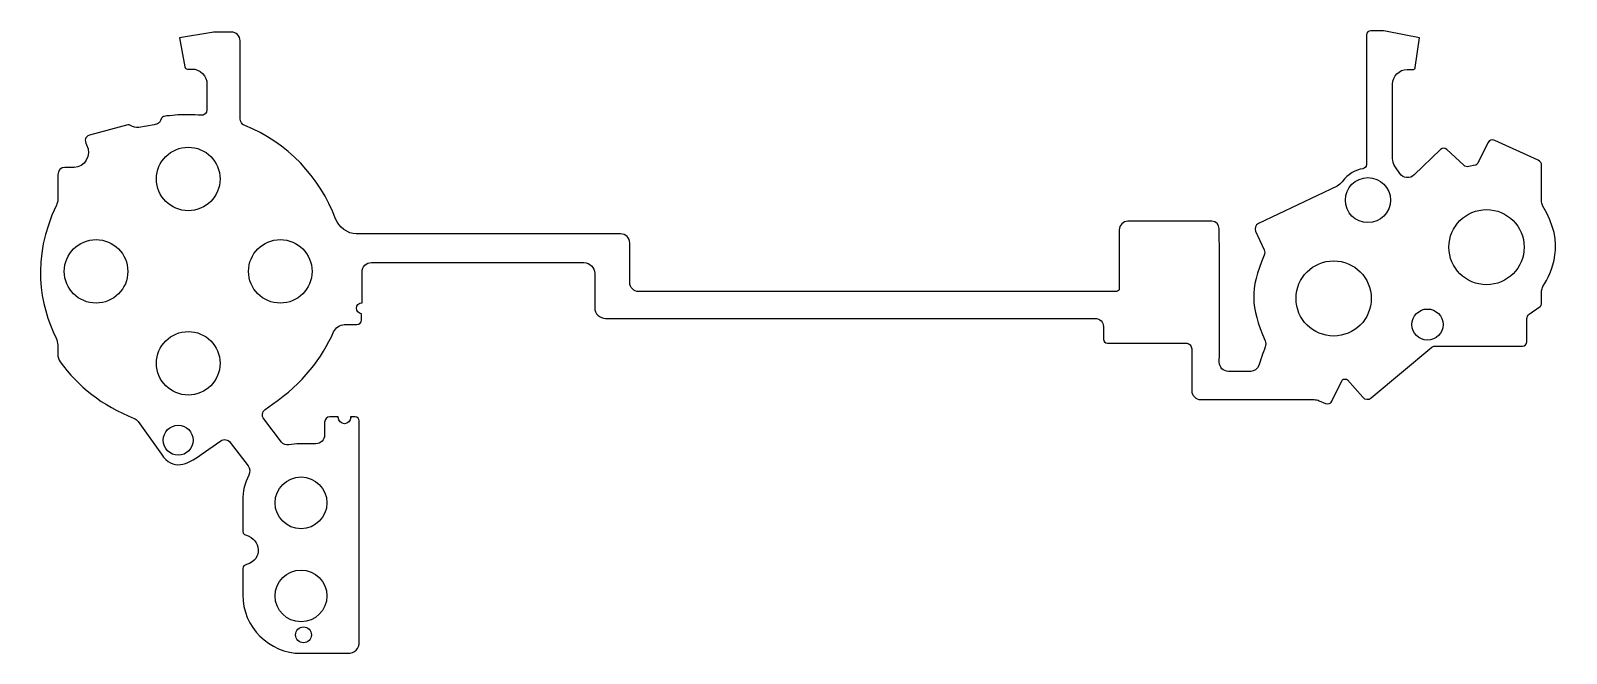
# Model space of a CAD drawing. Extents: x 40 to 172, y 133 to 186.
import ezdxf

# ---------------------------------------------------------------- set-up
doc = ezdxf.new("R2010")
doc.units = 0
doc.layers.add('PCB', color=7, linetype='CONTINUOUS')

msp = doc.modelspace()

# ---------------------------------------------------------------- linework, layer by layer
at = {"layer": 'PCB', "color": 7}
for points in [[(56.002782, 186.330786), (56.002782, 186.331315), (53.214322, 185.858476), (53.679409, 183.37594)], [(57.687434, 186.354043), (56.281835, 186.354043)], [(155.1435, 186.122532), (155.1435, 186.122003), (155.1435, 174.969713)], [(156.280848, 186.478077), (155.499034, 186.478066)], [(159.329758, 183.306694), (159.680122, 185.869845), (156.923185, 186.415032)], [(58.423307, 178.901778), (58.423307, 185.61817)], [(53.915571, 183.18112), (54.26077, 183.183236)], [(158.634708, 183.142364), (159.141139, 183.142364)], [(55.584203, 181.860836), (55.571794, 179.667173)], [(157.372254, 175.484949), (157.372254, 181.879391)], [(48.776342, 178.388193), (45.502642, 177.48799)], [(51.051655, 178.391294), (49.736491, 178.163403)], [(165.566585, 176.837311), (164.696355, 175.096332)], [(169.878468, 175.344894), (166.157246, 177.045567)], [(161.502233, 176.266295), (159.242941, 174.076765)], [(163.493845, 174.915981), (162.023132, 176.272487)], [(42.778775, 174.129023), (42.778775, 172.00667)], [(44.187993, 174.72537), (43.375122, 174.72537)], [(157.988236, 174.210607), (157.566041, 174.843644)], [(164.453991, 174.909263), (163.922758, 174.797641)], [(170.17664, 171.757518), (170.17664, 174.881358)], [(152.611871, 173.130033), (145.854146, 169.900256)], [(141.860128, 170.09922), (134.639321, 170.09922)], [(91.086944, 169.015043), (68.404094, 169.015043)], [(133.911717, 169.371616), (133.911717, 164.310425)], [(145.614367, 169.234663), (146.354888, 167.637344)], [(91.882245, 164.830287), (91.882245, 168.219742)], [(69.703774, 166.55274), (87.938318, 166.55274)], [(68.877976, 163.102822), (68.897105, 163.102822), (68.897105, 164.190612), (68.897105, 165.746073)], [(88.873662, 165.617398), (88.873662, 162.679174)], [(132.78982, 164.058756), (92.653775, 164.058756)], [(133.664186, 164.063413), (132.837363, 164.063413)], [(170.176691, 163.064508), (170.176691, 164.112507)], [(169.105954, 162.112111), (170.03458, 162.786489)], [(67.372642, 161.220251), (68.444927, 161.220251)], [(68.848519, 161.623844), (68.848519, 162.15301)], [(89.809105, 161.743732), (131.858119, 161.743732)], [(132.547999, 161.053852), (132.547999, 159.966578)], [(168.911652, 159.730835), (168.911652, 161.731773)], [(132.886996, 159.627584), (139.633355, 159.627584)], [(42.773099, 159.454467), (42.773099, 158.659166)], [(140.129449, 159.13149), (140.129449, 155.547206)], [(155.53109, 154.918725), (160.736976, 159.271431)], [(160.978306, 159.358764), (168.539581, 159.358764)], [(145.196675, 157.199222), (143.284269, 157.199222)], [(152.164373, 154.634513), (153.061991, 156.456624)], [(153.167927, 156.527937), (153.351379, 156.540849)], [(153.501757, 156.478836), (154.814339, 154.975052)], [(60.575642, 153.915269), (61.217979, 154.36899)], [(151.087072, 154.676203), (151.619186, 154.438141)], [(61.977621, 151.122158), (60.453685, 153.119969)], [(66.860528, 153.29257), (66.139641, 153.29257)], [(68.305901, 153.29257), (67.911611, 153.29257)], [(49.661569, 152.906029), (51.664547, 150.077776)], [(65.684889, 152.837817), (65.684889, 151.725223)], [(68.661435, 133.937161), (68.661435, 152.937036)], [(55.090694, 150.042637), (56.765009, 151.224994)], [(57.587181, 151.098904), (59.118872, 149.091275)], [(64.936615, 150.976947), (63.547034, 150.976947)], [(58.652232, 146.082155), (58.660487, 143.54536)], [(58.656354, 140.242203), (58.652227, 139.459823), (58.652227, 137.996862)], [(63.67931, 132.969779), (67.694052, 132.969779)]]:
    msp.add_lwpolyline(points, dxfattribs=at)
for points in [[(53.974999, 176.464722)], [(155.260805, 173.854031)], [(165.444679, 171.103293)], [(46.060238, 168.521023)], [(61.879426, 168.521023)], [(152.317832, 166.697361)], [(160.370571, 162.558595)], [(53.974999, 160.622795)], [(53.109936, 152.567474)], [(63.657096, 148.122268)], [(63.657096, 140.127406)], [(63.867418, 135.2383)]]:
    msp.add_lwpolyline(points, close=True, dxfattribs=at)
for points in [[(56.281835, 186.354043), (56.188331, 186.354114), (56.094984, 186.346343), (56.002782, 186.330786)], [(58.423307, 185.61817), (58.423309, 186.024581), (58.093845, 186.354045), (57.687434, 186.354043)], [(155.499034, 186.478066), (155.302673, 186.478085), (155.1435, 186.31889), (155.1435, 186.122532)], [(156.923185, 186.415032), (156.711635, 186.456905), (156.496502, 186.478021), (156.280848, 186.478077)], [(53.679409, 183.37594), (53.700708, 183.262461), (53.800112, 183.180453), (53.915571, 183.18112)], [(159.141139, 183.142364), (159.236339, 183.142364), (159.316868, 183.212412), (159.329758, 183.306694)], [(54.26077, 183.183236), (54.993354, 183.188264), (55.588669, 182.593422), (55.584203, 181.860836)], [(157.372254, 181.879391), (157.372254, 182.576841), (157.937259, 183.142361), (158.634708, 183.142364)], [(55.571794, 179.667173), (55.570207, 179.382873), (55.339797, 179.182006), (55.056579, 179.206737)], [(49.024389, 178.327733), (48.959748, 178.375831), (48.854238, 178.409693), (48.776342, 178.388193)], [(49.736491, 178.163403), (49.481533, 178.119201), (49.207718, 178.191213), (49.024389, 178.327733)], [(51.690375, 178.955084), (51.572792, 178.680864), (51.509305, 178.470605), (51.051655, 178.391294)], [(51.902767, 179.114765), (51.820116, 179.10307), (51.723268, 179.031794), (51.690375, 178.955084)], [(53.773453, 179.256875), (53.161585, 179.250869), (52.53715, 179.204504), (51.902767, 179.114765)], [(54.075245, 179.256346), (53.991784, 179.257405), (53.856924, 179.257405), (53.773453, 179.256875)], [(55.056579, 179.206737), (54.733406, 179.234889), (54.406365, 179.252044), (54.075245, 179.256346)], [(58.818631, 178.33127), (58.601744, 178.41677), (58.423307, 178.668627), (58.423307, 178.901778)], [(66.62694, 170.312123), (65.290797, 173.872179), (62.491418, 176.882878), (58.818631, 178.33127)], [(45.25201, 176.673052), (45.735488, 175.751533), (45.048331, 174.72537), (44.187993, 174.72537)], [(45.502642, 177.48799), (45.073651, 177.370042), (45.046955, 177.063884), (45.25201, 176.673052)], [(166.157246, 177.045567), (165.936417, 177.146477), (165.675165, 177.054695), (165.566585, 176.837311)], [(51.247518, 173.737241), (51.247513, 175.243472), (52.468766, 176.464722), (53.974999, 176.464722)], [(53.974999, 176.464722), (55.481233, 176.464722), (56.702486, 175.243472), (56.70248, 173.737241)], [(157.566041, 174.843644), (157.439371, 175.033665), (157.372254, 175.256579), (157.372254, 175.484949)], [(162.023132, 176.272487), (161.875452, 176.408937), (161.646725, 176.406053), (161.502233, 176.266295)], [(43.375122, 174.72537), (43.045768, 174.72537), (42.778775, 174.458376), (42.778775, 174.129023)], [(154.823624, 174.616764), (154.205843, 174.517463), (153.574716, 174.187006), (153.050087, 173.500037)], [(155.1435, 174.969713), (155.1435, 174.792124), (154.998852, 174.644945), (154.823624, 174.616764)], [(159.242941, 174.076765), (158.8745, 173.719665), (158.272848, 173.783678), (157.988236, 174.210607)], [(163.922758, 174.797641), (163.768959, 174.765243), (163.609375, 174.809441), (163.493845, 174.915981)], [(164.696355, 175.096332), (164.648254, 175.000232), (164.559142, 174.931404), (164.453991, 174.909263)], [(170.17664, 174.881358), (170.17664, 175.081007), (170.060057, 175.261924), (169.878468, 175.344894)], [(53.974999, 171.00976), (52.468769, 171.00976), (51.247518, 172.231011), (51.247518, 173.737241)], [(56.70248, 173.737241), (56.70248, 172.231011), (55.48123, 171.00976), (53.974999, 171.00976)], [(153.050087, 173.500037), (152.950689, 173.369896), (152.75963, 173.200642), (152.611871, 173.130033)], [(153.325005, 171.918231), (153.325005, 172.987441), (154.191595, 173.854031), (155.260805, 173.854031)], [(155.260805, 173.854031), (156.330016, 173.854031), (157.196605, 172.987441), (157.196605, 171.918231)], [(42.655786, 171.473887), (40.448719, 166.855857), (41.228293, 162.935735), (42.635122, 160.040995)], [(42.778775, 172.00667), (42.778775, 171.851683), (42.72262, 171.613716), (42.655786, 171.473887)], [(155.260805, 169.982431), (154.191595, 169.982431), (153.325005, 170.84902), (153.325005, 171.918231)], [(157.196605, 171.918231), (157.196605, 170.84902), (156.330016, 169.982431), (155.260805, 169.982431)], [(170.281026, 171.398367), (170.224427, 171.489667), (170.17664, 171.649996), (170.17664, 171.757518)], [(170.283143, 164.47941), (171.044714, 165.702618), (172.291069, 168.157666), (170.281026, 171.398367)], [(68.404094, 169.015043), (67.651748, 169.015043), (66.891193, 169.60804), (66.62694, 170.312123)], [(134.639321, 170.09922), (134.237477, 170.09922), (133.911717, 169.77346), (133.911717, 169.371616)], [(142.495287, 169.467948), (142.493435, 169.81659), (142.208854, 170.09922), (141.860128, 170.09922)], [(162.21542, 167.873516), (162.21542, 169.657207), (163.66099, 171.103293), (165.444679, 171.103293)], [(165.444679, 171.103293), (167.22837, 171.103293), (168.674458, 169.657207), (168.674458, 167.873516)], [(91.882245, 168.219742), (91.88234, 168.659014), (91.526216, 169.015138), (91.086944, 169.015043)], [(142.500631, 157.991879), (142.534667, 161.596234), (142.506108, 167.532704), (142.495287, 169.467948)], [(145.854146, 169.900256), (145.605406, 169.781384), (145.498376, 169.484763), (145.614367, 169.234663)], [(43.332754, 165.793539), (43.332757, 167.29977), (44.554007, 168.521023), (46.060238, 168.521023)], [(46.060238, 168.521023), (47.566468, 168.521023), (48.7872, 167.29977), (48.787203, 165.793539)], [(59.151945, 165.793539), (59.151945, 167.29977), (60.373196, 168.521023), (61.879426, 168.521023)], [(61.879426, 168.521023), (63.385657, 168.521023), (64.606907, 167.29977), (64.606907, 165.793539)], [(146.354888, 167.637344), (146.41479, 167.508254), (146.407448, 167.302709), (146.341976, 167.176389)], [(165.444679, 164.644256), (163.66099, 164.644256), (162.21542, 166.089828), (162.21542, 167.873516)], [(168.674458, 167.873516), (168.674458, 166.089828), (167.22837, 164.644256), (165.444679, 164.644256)], [(68.897105, 165.746073), (68.89719, 166.191547), (69.258298, 166.552658), (69.703774, 166.55274)], [(87.938318, 166.55274), (88.454872, 166.552685), (88.873607, 166.133952), (88.873662, 165.617398)], [(146.341976, 167.176389), (145.103674, 164.138602), (145.181596, 162.87241), (146.425691, 159.81715)], [(149.088055, 163.467585), (149.088055, 165.251273), (150.534143, 166.697361), (152.317832, 166.697361)], [(152.317832, 166.697361), (154.101523, 166.697361), (155.547608, 165.251273), (155.547608, 163.467585)], [(46.060238, 163.066574), (44.554007, 163.066574), (43.332757, 164.287309), (43.332754, 165.793539)], [(48.787203, 165.793539), (48.7872, 164.287309), (47.566468, 163.066574), (46.060238, 163.066574)], [(61.879426, 163.066574), (60.373196, 163.066574), (59.151945, 164.287309), (59.151945, 165.793539)], [(64.606907, 165.793539), (64.606907, 164.287309), (63.385657, 163.066574), (61.879426, 163.066574)], [(92.653775, 164.058756), (92.227719, 164.058873), (91.882361, 164.404231), (91.882245, 164.830287)], [(132.837363, 164.063413), (132.821091, 164.063413), (132.805356, 164.061296), (132.78982, 164.058756)], [(133.911717, 164.310425), (133.910923, 164.174009), (133.800761, 164.063413), (133.664186, 164.063413)], [(170.176691, 164.112507), (170.176691, 164.222285), (170.225144, 164.386207), (170.283143, 164.47941)], [(68.410303, 162.624815), (68.410362, 162.885636), (68.618909, 163.095517), (68.877976, 163.102822)], [(68.848519, 162.15301), (68.604042, 162.175579), (68.410359, 162.374461), (68.410303, 162.624815)], [(88.873662, 162.679174), (88.873663, 162.162544), (89.292474, 161.743732), (89.809105, 161.743732)], [(152.317832, 160.237808), (150.534143, 160.237808), (149.088055, 161.683894), (149.088055, 163.467585)], [(155.547608, 163.467585), (155.547608, 161.683894), (154.101523, 160.237808), (152.317832, 160.237808)], [(159.031118, 161.219142), (159.031118, 161.958901), (159.630812, 162.558595), (160.370571, 162.558595)], [(160.370571, 162.558595), (161.11033, 162.558595), (161.710024, 161.958901), (161.710024, 161.219142)], [(170.03458, 162.786489), (170.123779, 162.851188), (170.176691, 162.954327), (170.176691, 163.064508)], [(66.452802, 160.599099), (66.59972, 160.938504), (67.002762, 161.220251), (67.372642, 161.220251)], [(68.444927, 161.220251), (68.667867, 161.22015), (68.84862, 161.400903), (68.848519, 161.623844)], [(131.858119, 161.743732), (132.239127, 161.743726), (132.547993, 161.43486), (132.547999, 161.053852)], [(160.370571, 159.879689), (159.630812, 159.879689), (159.031118, 160.479383), (159.031118, 161.219142)], [(161.710024, 161.219142), (161.710024, 160.479383), (161.11033, 159.879689), (160.370571, 159.879689)], [(168.911652, 161.731773), (168.911652, 161.882392), (168.984124, 162.023661), (169.105954, 162.112111)], [(42.635122, 160.040995), (42.709832, 159.887264), (42.773099, 159.625396), (42.773099, 159.454467)], [(51.247518, 157.895314), (51.247518, 159.401545), (52.468769, 160.622795), (53.974999, 160.622795)], [(53.974999, 160.622795), (55.48123, 160.622795), (56.70248, 159.401545), (56.70248, 157.895314)], [(61.217979, 154.36899), (63.780021, 156.187987), (65.474122, 158.338174), (66.452802, 160.599099)], [(132.547999, 159.966578), (132.548057, 159.779383), (132.699798, 159.627637), (132.886996, 159.627584)], [(139.633355, 159.627584), (139.764927, 159.627584), (139.891111, 159.575317), (139.984146, 159.482281)], [(146.425691, 159.81715), (146.495591, 159.67754), (146.506193, 159.448273), (146.446355, 159.304004)], [(168.539581, 159.358764), (168.745072, 159.358764), (168.911652, 159.525343), (168.911652, 159.730835)], [(42.773099, 158.659166), (42.773099, 158.465425), (42.862804, 158.179368), (42.97722, 158.023029)], [(139.984146, 159.482281), (140.077182, 159.389246), (140.129449, 159.263062), (140.129449, 159.13149)], [(146.446355, 159.304004), (146.242686, 158.774895), (146.026556, 158.141951), (145.879903, 157.69708)], [(160.736976, 159.271431), (160.804575, 159.327932), (160.890165, 159.358764), (160.978306, 159.358764)], [(42.97722, 158.023029), (44.513933, 155.923459), (46.56688, 154.248335), (49.334456, 153.160794)], [(53.974999, 155.167833), (52.468769, 155.167833), (51.247518, 156.389084), (51.247518, 157.895314)], [(56.70248, 157.895314), (56.70248, 156.389084), (55.48123, 155.167833), (53.974999, 155.167833)], [(143.284269, 157.199222), (142.846468, 157.199222), (142.496499, 157.554097), (142.500631, 157.991879)], [(145.879903, 157.69708), (145.789474, 157.422771), (145.485578, 157.199222), (145.196675, 157.199222)], [(153.061991, 156.456624), (153.082099, 156.497325), (153.122657, 156.524738), (153.167927, 156.527937)], [(153.351379, 156.540849), (153.408479, 156.544844), (153.464107, 156.521931), (153.501757, 156.478836)], [(140.129449, 155.547206), (140.129449, 155.117962), (140.477418, 154.770373), (140.906662, 154.770704)], [(140.906662, 154.770704), (144.152245, 154.773085), (147.398399, 154.770175), (150.648181, 154.76991)], [(150.648181, 154.76991), (150.774901, 154.769905), (150.971399, 154.727953), (151.087072, 154.676203)], [(151.619186, 154.438141), (151.824214, 154.346442), (152.065112, 154.43285), (152.164373, 154.634513)], [(154.814339, 154.975052), (154.998191, 154.764452), (155.316611, 154.739407), (155.53109, 154.918725)], [(49.334456, 153.160794), (49.445878, 153.116995), (49.592385, 153.003729), (49.661569, 152.906029)], [(60.453685, 153.119969), (60.261714, 153.371754), (60.317046, 153.732577), (60.575642, 153.915269)], [(66.139641, 153.29257), (65.888488, 153.29257), (65.684889, 153.08897), (65.684889, 152.837817)], [(67.38607, 152.694156), (67.08895, 152.694117), (66.848079, 152.934988), (66.848119, 153.232107)], [(66.848119, 153.232107), (66.848116, 153.253565), (66.858067, 153.271755), (66.860528, 153.29257)], [(67.92402, 153.232107), (67.92406, 152.934988), (67.683189, 152.694117), (67.38607, 152.694156)], [(67.911611, 153.29257), (67.913993, 153.271747), (67.92402, 153.253578), (67.92402, 153.232107)], [(68.661435, 152.937036), (68.661435, 153.133391), (68.502257, 153.29257), (68.305901, 153.29257)], [(51.823709, 151.281247), (51.823707, 151.991619), (52.399567, 152.567474), (53.109936, 152.567474)], [(53.109936, 152.567474), (53.820305, 152.567474), (54.396166, 151.991619), (54.396163, 151.281247)], [(65.684889, 151.725223), (65.684846, 151.311981), (65.349857, 150.976992), (64.936615, 150.976947)], [(53.109936, 149.99502), (52.39957, 149.99502), (51.823712, 150.570878), (51.823709, 151.281247)], [(54.396163, 151.281247), (54.39616, 150.570878), (53.820303, 149.99502), (53.109936, 149.99502)], [(56.765009, 151.224994), (57.028381, 151.410901), (57.391625, 151.355193), (57.587181, 151.098904)], [(62.624093, 150.890132), (62.402082, 150.84783), (62.114739, 150.942437), (61.977621, 151.122158)], [(63.547034, 150.976947), (63.231571, 150.976947), (62.923075, 150.947131), (62.624093, 150.890132)], [(51.664547, 150.077776), (52.688677, 148.631635), (53.848817, 149.165697), (55.090694, 150.042637)], [(59.118872, 149.091275), (59.280596, 148.879325), (59.293402, 148.526032), (59.17313, 148.288222)], [(59.17313, 148.288222), (58.837909, 147.625372), (58.649652, 146.875866), (58.652232, 146.082155)], [(61.433976, 145.899148), (61.433979, 147.126868), (62.429371, 148.122268), (63.657096, 148.122268)], [(63.657096, 148.122268), (64.88482, 148.122268), (65.879696, 147.126868), (65.879699, 145.899148)], [(63.657096, 143.676027), (62.429368, 143.676027), (61.433974, 144.671418), (61.433976, 145.899148)], [(65.879699, 145.899148), (65.879701, 144.671418), (64.884823, 143.676027), (63.657096, 143.676027)], [(58.660487, 143.54536), (58.661016, 143.393819), (58.661016, 143.196578), (58.970547, 143.111279)], [(58.970547, 143.111279), (60.175801, 142.779057), (60.468649, 141.035895), (58.970547, 140.597737)], [(58.970547, 140.597737), (58.799462, 140.547736), (58.661355, 140.481291), (58.656354, 140.242203)], [(61.433976, 137.904287), (61.433974, 139.132017), (62.429368, 140.127406), (63.657096, 140.127406)], [(63.657096, 140.127406), (64.884823, 140.127406), (65.879701, 139.132017), (65.879699, 137.904287)], [(58.652227, 137.996862), (58.652229, 135.220481), (60.902931, 132.969779), (63.67931, 132.969779)], [(63.657096, 135.681684), (62.429371, 135.681684), (61.433979, 136.676567), (61.433976, 137.904287)], [(65.879699, 137.904287), (65.879696, 136.676567), (64.88482, 135.681684), (63.657096, 135.681684)], [(63.867418, 133.882311), (63.492861, 133.882311), (63.189421, 134.185745), (63.189423, 134.560305)], [(63.189423, 134.560305), (63.189429, 134.934865), (63.492863, 135.2383), (63.867418, 135.2383)], [(63.867418, 135.2383), (64.241973, 135.2383), (64.54541, 134.934855), (64.545413, 134.560305)], [(64.545413, 134.560305), (64.545416, 134.185745), (64.241978, 133.882311), (63.867418, 133.882311)], [(67.694052, 132.969779), (68.228328, 132.969779), (68.661441, 133.402891), (68.661435, 133.937161)]]:
    msp.add_open_spline(points, degree=3, dxfattribs=at)

doc.saveas('drawing.dxf')
